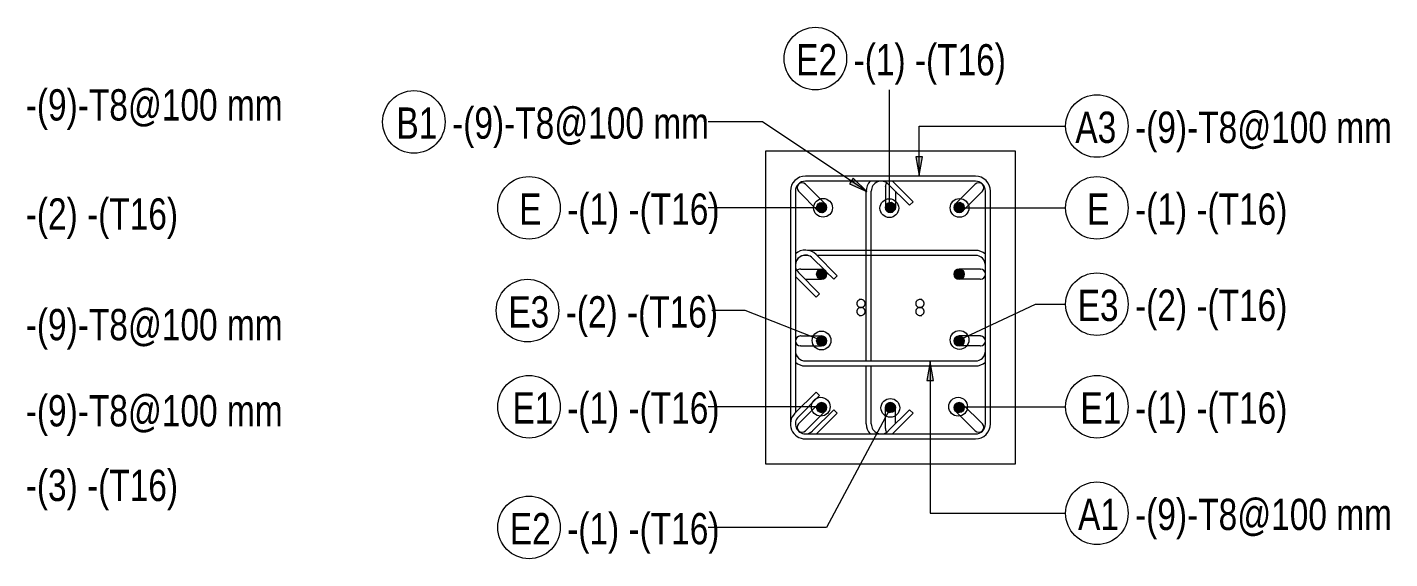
# Model space of a CAD drawing. Header units: millimetres. Extents: x -5408 to 3643, y -1561 to 6809.
# Drawn here: x 1463 to 3643, y 5960 to 6809 of the extents above; entities that cross this region are included whole.
import ezdxf

# ---------------------------------------------------------------- set-up
doc = ezdxf.new("R2010")
doc.units = ezdxf.units.MM
for name, color, linetype, lineweight in [('A-GENM', 13, 'Continuous', 18), ('S-COLS', 52, 'Continuous', 18), ('S-RBAR', 171, 'Continuous', 18), ('S-RBAR-IDEN', 171, 'Continuous', 9)]:
    doc.layers.add(name, color=color, linetype=linetype, lineweight=lineweight)
doc.styles.add('Nirmala UI Semilight_2', font='NirmalaS.ttf', dxfattribs={"width": 0.8, "height": 50})

# ---------------------------------------------------------------- blocks, each defined once
blk = doc.blocks.new('12_7Ø_ Lifting Insert_COLUMN - 12_9Ø Lifting insert-1653057-Elevation Top 2')
at = {"layer": 'A-GENM'}
for p, q in [((-3164.4, 6361.3), (-3164.5, 6361.3)), ((-3164.2, 6361.3), (-3164.3, 6361.3)), ((-3163.9, 6361.3), (-3164.1, 6361.3)), ((-3162.4, 6361.3), (-3162.6, 6361.3)), ((-3161.7, 6361.3), (-3162, 6361.3)), ((-3066.8, 6361.3), (-3067.1, 6361.3)), ((-3066.2, 6361.3), (-3066.5, 6361.3)), ((-3065.2, 6361.3), (-3065.3, 6361.3)), ((-3064.9, 6361.3), (-3065, 6361.3)), ((-3064.7, 6361.3), (-3064.8, 6361.3))]:
    blk.add_line(p, q, dxfattribs=at)
at = {"layer": 'A-GENM', "flags": 128}
for points in [[(-3164.6, 6348.6), (-3164.5, 6348.6), (-3164.4, 6348.6), (-3164.2, 6348.6), (-3163.9, 6348.6), (-3163.6, 6348.6), (-3163.1, 6348.6), (-3162.6, 6348.6), (-3162, 6348.6), (-3161.7, 6348.6)], [(-3162.9, 6361.3), (-3163.4, 6361.3), (-3163.8, 6361.3)], [(-3067.4, 6348.6), (-3066.8, 6348.6), (-3066.2, 6348.6), (-3065.8, 6348.6), (-3065.4, 6348.6), (-3065, 6348.6), (-3064.8, 6348.6), (-3064.7, 6348.6), (-3064.6, 6348.6), (-3064.6, 6348.6)]]:
    blk.add_lwpolyline(points, dxfattribs=at)
at = {"layer": 'A-GENM'}
for points, knots in [([(-3161.7, 6361.3), (-3162.5, 6361.3), (-3164, 6361.1), (-3165.7, 6360.2), (-3166.8, 6359.1), (-3167.5, 6358.2), (-3168, 6357.2), (-3168.4, 6356), (-3168.5, 6354.9), (-3168.4, 6353.9), (-3168.2, 6353.3), (-3168, 6352.6), (-3167.6, 6351.9), (-3167.3, 6351.4), (-3166.7, 6350.6), (-3165.8, 6349.8), (-3164.1, 6348.9), (-3162.7, 6348.6), (-3161.7, 6348.6)], [0, 0, 0, 0, 0.111111, 0.222222, 0.277778, 0.333333, 0.388889, 0.444444, 0.513889, 0.548611, 0.583333, 0.618056, 0.652778, 0.6875, 0.722222, 0.791667, 0.861111, 1, 1, 1, 1]), ([(-3161.7, 6348.6), (-3161, 6348.6), (-3159.5, 6348.8), (-3157.7, 6349.7), (-3156.6, 6350.8), (-3156, 6351.5), (-3155.6, 6352.2), (-3155.3, 6352.9), (-3155.1, 6353.7), (-3155, 6354.5), (-3154.9, 6355.2), (-3155, 6356), (-3155.2, 6356.6), (-3155.4, 6357.3), (-3155.8, 6358), (-3156.1, 6358.6), (-3156.6, 6359.1), (-3157.1, 6359.6), (-3157.9, 6360.2), (-3159.4, 6361), (-3160.8, 6361.3), (-3161.7, 6361.3)], [0, 0, 0, 0, 0.111111, 0.222222, 0.277778, 0.333333, 0.361111, 0.388889, 0.444444, 0.479167, 0.513889, 0.548611, 0.583333, 0.618056, 0.652778, 0.6875, 0.722222, 0.756944, 0.791667, 0.861111, 1, 1, 1, 1]), ([(-3067.4, 6361.3), (-3068.2, 6361.3), (-3069.7, 6361.1), (-3071.4, 6360.2), (-3072.5, 6359.1), (-3073.1, 6358.4), (-3073.5, 6357.7), (-3073.8, 6357), (-3074.1, 6356.2), (-3074.2, 6355.4), (-3074.2, 6354.7), (-3074.1, 6353.9), (-3074, 6353.3), (-3073.7, 6352.6), (-3073.4, 6351.9), (-3073, 6351.3), (-3072.5, 6350.8), (-3072, 6350.3), (-3071.3, 6349.7), (-3069.8, 6348.9), (-3068.4, 6348.6), (-3067.4, 6348.6)], [0, 0, 0, 0, 0.111111, 0.222222, 0.277778, 0.333333, 0.361111, 0.388889, 0.444444, 0.479167, 0.513889, 0.548611, 0.583333, 0.618056, 0.652778, 0.6875, 0.722222, 0.756944, 0.791667, 0.861111, 1, 1, 1, 1]), ([(-3067.4, 6348.6), (-3066.6, 6348.6), (-3065.1, 6348.8), (-3063.4, 6349.7), (-3062.3, 6350.8), (-3061.6, 6351.7), (-3061.1, 6352.7), (-3060.8, 6353.9), (-3060.7, 6355), (-3060.8, 6355.9), (-3060.9, 6356.6), (-3061.2, 6357.3), (-3061.5, 6358), (-3061.9, 6358.5), (-3062.5, 6359.3), (-3063.4, 6360.1), (-3065, 6361), (-3066.4, 6361.3), (-3067.4, 6361.3)], [0, 0, 0, 0, 0.111111, 0.222222, 0.277778, 0.333333, 0.388889, 0.444444, 0.513889, 0.548611, 0.583333, 0.618056, 0.652778, 0.6875, 0.722222, 0.791667, 0.861111, 1, 1, 1, 1])]:
    blk.add_open_spline(points, degree=3, knots=knots, dxfattribs=at)
blk = doc.blocks.new('12_7Ø_ Lifting Insert_COLUMN - 12_9Ø Lifting insert-1653171-Elevation Top 2')
at = {"layer": 'A-GENM'}
for p, q in [((-3164.4, 6361.3), (-3164.3, 6361.3)), ((-3164.2, 6361.3), (-3164.1, 6361.3)), ((-3163.9, 6361.3), (-3163.8, 6361.3)), ((-3162.9, 6361.3), (-3162.6, 6361.3)), ((-3162.4, 6361.3), (-3162, 6361.3)), ((-3067.4, 6361.3), (-3067.1, 6361.3)), ((-3066.8, 6361.3), (-3066.5, 6361.3)), ((-3065.2, 6361.3), (-3065, 6361.3)), ((-3064.9, 6361.3), (-3064.8, 6361.3)), ((-3064.7, 6361.3), (-3064.7, 6361.3))]:
    blk.add_line(p, q, dxfattribs=at)
at = {"layer": 'A-GENM', "flags": 128}
for points in [[(-3161.7, 6374), (-3162.4, 6374), (-3162.9, 6374), (-3163.4, 6374), (-3163.8, 6374), (-3164.1, 6374), (-3164.3, 6374), (-3164.5, 6374), (-3164.6, 6374), (-3164.6, 6374)], [(-3064.6, 6374), (-3064.6, 6374), (-3064.7, 6374), (-3064.9, 6374), (-3065.2, 6374), (-3065.6, 6374), (-3066, 6374), (-3066.5, 6374), (-3067.1, 6374), (-3067.4, 6374)], [(-3066.2, 6361.3), (-3065.8, 6361.3), (-3065.4, 6361.3)]]:
    blk.add_lwpolyline(points, dxfattribs=at)
at = {"layer": 'A-GENM'}
for points, knots in [([(-3161.7, 6374), (-3162.5, 6374), (-3164, 6373.8), (-3165.7, 6372.9), (-3166.8, 6371.8), (-3167.5, 6370.9), (-3168, 6369.9), (-3168.4, 6368.7), (-3168.5, 6367.6), (-3168.4, 6366.6), (-3168.2, 6366), (-3168, 6365.3), (-3167.6, 6364.6), (-3167.3, 6364.1), (-3166.7, 6363.3), (-3165.8, 6362.5), (-3164.1, 6361.6), (-3162.7, 6361.3), (-3161.7, 6361.3)], [0, 0, 0, 0, 0.111111, 0.222222, 0.277778, 0.333333, 0.388889, 0.444444, 0.513889, 0.548611, 0.583333, 0.618056, 0.652778, 0.6875, 0.722222, 0.791667, 0.861111, 1, 1, 1, 1]), ([(-3161.7, 6361.3), (-3161, 6361.3), (-3159.5, 6361.5), (-3157.7, 6362.4), (-3156.6, 6363.5), (-3156, 6364.2), (-3155.6, 6364.9), (-3155.3, 6365.6), (-3155.1, 6366.4), (-3155, 6367.2), (-3154.9, 6367.9), (-3155, 6368.7), (-3155.2, 6369.3), (-3155.4, 6370), (-3155.8, 6370.7), (-3156.1, 6371.3), (-3156.6, 6371.8), (-3157.1, 6372.3), (-3157.9, 6372.9), (-3159.4, 6373.7), (-3160.8, 6374), (-3161.7, 6374)], [0, 0, 0, 0, 0.111111, 0.222222, 0.277778, 0.333333, 0.361111, 0.388889, 0.444444, 0.479167, 0.513889, 0.548611, 0.583333, 0.618056, 0.652778, 0.6875, 0.722222, 0.756944, 0.791667, 0.861111, 1, 1, 1, 1]), ([(-3067.4, 6374), (-3068.2, 6374), (-3069.7, 6373.8), (-3071.4, 6372.9), (-3072.5, 6371.8), (-3073.1, 6371.1), (-3073.5, 6370.4), (-3073.8, 6369.7), (-3074.1, 6368.9), (-3074.2, 6368.1), (-3074.2, 6367.4), (-3074.1, 6366.6), (-3074, 6366), (-3073.7, 6365.3), (-3073.4, 6364.6), (-3073, 6364), (-3072.5, 6363.5), (-3072, 6363), (-3071.3, 6362.4), (-3069.8, 6361.6), (-3068.4, 6361.3), (-3067.4, 6361.3)], [0, 0, 0, 0, 0.111111, 0.222222, 0.277778, 0.333333, 0.361111, 0.388889, 0.444444, 0.479167, 0.513889, 0.548611, 0.583333, 0.618056, 0.652778, 0.6875, 0.722222, 0.756944, 0.791667, 0.861111, 1, 1, 1, 1]), ([(-3067.4, 6361.3), (-3066.6, 6361.3), (-3065.1, 6361.5), (-3063.4, 6362.4), (-3062.3, 6363.5), (-3061.6, 6364.4), (-3061.1, 6365.4), (-3060.8, 6366.6), (-3060.7, 6367.7), (-3060.8, 6368.6), (-3060.9, 6369.3), (-3061.2, 6370), (-3061.5, 6370.7), (-3061.9, 6371.2), (-3062.5, 6372), (-3063.4, 6372.8), (-3065, 6373.7), (-3066.4, 6374), (-3067.4, 6374)], [0, 0, 0, 0, 0.111111, 0.222222, 0.277778, 0.333333, 0.388889, 0.444444, 0.513889, 0.548611, 0.583333, 0.618056, 0.652778, 0.6875, 0.722222, 0.791667, 0.861111, 1, 1, 1, 1])]:
    blk.add_open_spline(points, degree=3, knots=knots, dxfattribs=at)
blk = doc.blocks.new('M_Rebar Tag_rfa MARK - DOT 1_5-794230-Elevation Top 2')
at = {"layer": 'S-RBAR-IDEN'}
blk.add_circle((-2784.3, 6202.7), 50, dxfattribs=at)
blk = doc.blocks.new('M_Rebar Tag_rfa Dimension - ARROW-793927-Elevation Top 2')
at = {"layer": 'S-RBAR-IDEN'}
blk.add_circle((-2784.3, 6651.3), 50, dxfattribs=at)

msp = doc.modelspace()

# ---------------------------------------------------------------- hatches: boundary and pattern name
at = {"layer": 'S-RBAR'}
h = msp.add_hatch(color=256, dxfattribs=at)
edge = h.paths.add_edge_path()
edge.add_arc((2734.2, 6521.2), 8, 0, 360)
for points in [[(2735.1, 6513.2), (2741, 6516.9), (2741.8, 6523.8), (2736.9, 6528.7), (2730, 6528), (2726.3, 6522.1), (2728.6, 6515.5)], [(2846, 6513.4), (2851.4, 6517.7), (2851.4, 6524.7), (2846, 6529), (2839.2, 6527.5), (2836.2, 6521.2), (2839.2, 6514.9)], [(2956.9, 6513.6), (2961.8, 6518.6), (2961, 6525.5), (2955.1, 6529.1), (2948.6, 6526.9), (2946.3, 6520.3), (2950, 6514.4)], [(2734.2, 6406.6), (2740.5, 6409.6), (2742, 6416.4), (2737.7, 6421.8), (2730.8, 6421.8), (2726.4, 6416.4), (2728, 6409.6)], [(2957.7, 6407.4), (2962, 6412.8), (2960.5, 6419.6), (2954.2, 6422.6), (2948, 6419.6), (2946.4, 6412.8), (2950.8, 6407.4)], [(2734.2, 6299.8), (2740.5, 6302.8), (2742, 6309.6), (2737.7, 6315), (2730.8, 6315), (2726.4, 6309.6), (2728, 6302.8)], [(2957.7, 6300.6), (2962, 6306), (2960.5, 6312.8), (2954.2, 6315.8), (2948, 6312.8), (2946.4, 6306), (2950.8, 6300.6)], [(2733.3, 6193.2), (2739.9, 6195.5), (2742.2, 6202.1), (2738.5, 6208), (2731.6, 6208.7), (2726.7, 6203.8), (2727.4, 6196.9)], [(2842.4, 6193.4), (2849.2, 6194.9), (2852.2, 6201.2), (2849.2, 6207.5), (2842.4, 6209), (2837, 6204.7), (2837, 6197.7), (2838.5, 6196.5)], [(2951.6, 6193.6), (2958.5, 6194.4), (2962.2, 6200.3), (2959.9, 6206.9), (2953.3, 6209.1), (2947.4, 6205.5), (2946.7, 6198.6)]]:
    msp.add_hatch(color=256, dxfattribs=at).paths.add_polyline_path(points)
h = msp.add_hatch(color=256, dxfattribs=at)
edge = h.paths.add_edge_path()
edge.add_arc((2844.2, 6521.2), 8, 0, 360)
h = msp.add_hatch(color=256, dxfattribs=at)
edge = h.paths.add_edge_path()
edge.add_arc((2954.2, 6521.2), 8, 0, 360)
h = msp.add_hatch(color=256, dxfattribs=at)
edge = h.paths.add_edge_path()
edge.add_arc((2734.2, 6414.6), 8, 0, 360)
h = msp.add_hatch(color=256, dxfattribs=at)
edge = h.paths.add_edge_path()
edge.add_arc((2954.2, 6414.6), 8, 0, 360)
h = msp.add_hatch(color=256, dxfattribs=at)
edge = h.paths.add_edge_path()
edge.add_arc((2734.2, 6307.8), 8, 0, 360)
h = msp.add_hatch(color=256, dxfattribs=at)
edge = h.paths.add_edge_path()
edge.add_arc((2954.2, 6307.8), 8, 0, 360)
h = msp.add_hatch(color=256, dxfattribs=at)
edge = h.paths.add_edge_path()
edge.add_arc((2734.2, 6201.2), 8, 0, 360)
h = msp.add_hatch(color=256, dxfattribs=at)
edge = h.paths.add_edge_path()
edge.add_arc((2844.2, 6201.2), 8, 0, 360)
h = msp.add_hatch(color=256, dxfattribs=at)
edge = h.paths.add_edge_path()
edge.add_arc((2954.2, 6201.2), 8, 0, 360)
at = {"layer": 'S-RBAR-IDEN'}
for points in [[(2890, 6572.3), (2895.3, 6602.3), (2884.7, 6602.3)], [(2806.6, 6546.7), (2784.6, 6567.8), (2778.7, 6559)], [(2907.7, 6274.4), (2902.4, 6244.4), (2913, 6244.4)]]:
    msp.add_hatch(color=256, dxfattribs=at).paths.add_polyline_path(points)

# ---------------------------------------------------------------- linework, layer by layer
at = {"layer": 'S-COLS'}
for p, q in [((3044.2, 6611.2), (2644.2, 6611.2)), ((2644.2, 6611.2), (2644.2, 6111.2)), ((3044.2, 6111.2), (3044.2, 6611.2)), ((2644.2, 6111.2), (3044.2, 6111.2))]:
    msp.add_line(p, q, dxfattribs=at)
at = {"layer": 'S-RBAR'}
for p, q in [((2980.2, 6571.2), (2708.2, 6571.2)), ((2980.2, 6563.2), (2708.2, 6563.2)), ((2847.5, 6563.2), (2880.4, 6530.2)), ((2684.2, 6547.2), (2684.2, 6175.2)), ((2692.2, 6547.2), (2692.2, 6193.1)), ((2697.6, 6546.5), (2697.2, 6546.9)), ((2697.6, 6546.5), (2728.1, 6516)), ((2708.9, 6557.8), (2708.5, 6558.2)), ((2708.9, 6557.8), (2739.4, 6527.3)), ((2805.5, 6275.8), (2805.5, 6547.2)), ((2813.5, 6275.8), (2813.5, 6547.2)), ((2836.2, 6554.6), (2836.2, 6555.2)), ((2836.2, 6554.6), (2836.2, 6521.8)), ((2840.8, 6558.5), (2874.8, 6524.6)), ((2852.2, 6547.1), (2852.2, 6521.8)), ((2979.5, 6557.8), (2949, 6527.3)), ((2990.8, 6546.5), (2960.3, 6516)), ((2979.5, 6557.8), (2980, 6558.2)), ((2990.8, 6546.5), (2991.3, 6546.9)), ((2996.2, 6175.2), (2996.2, 6547.2)), ((3004.2, 6175.2), (3004.2, 6547.2)), ((2730, 6528), (2726.3, 6522.1)), ((2726.3, 6522.1), (2728.6, 6515.5)), ((2736.9, 6528.7), (2730, 6528)), ((2741.8, 6523.8), (2736.9, 6528.7)), ((2739.4, 6527.3), (2739.9, 6526.9)), ((2741, 6516.9), (2741.8, 6523.8)), ((2839.2, 6527.5), (2836.2, 6521.2)), ((2836.2, 6521.8), (2836.2, 6521.2)), ((2836.2, 6521.2), (2839.2, 6514.9)), ((2846, 6529), (2839.2, 6527.5)), ((2851.4, 6524.7), (2846, 6529)), ((2846, 6513.4), (2851.4, 6517.7)), ((2851.4, 6517.7), (2851.4, 6524.7)), ((2852.2, 6521.8), (2852.2, 6521.2)), ((2874.8, 6524.6), (2880.4, 6530.2)), ((2948.6, 6526.9), (2946.3, 6520.3)), ((2946.3, 6520.3), (2950, 6514.4)), ((2955.1, 6529.1), (2948.6, 6526.9)), ((2949, 6527.3), (2948.6, 6526.9)), ((2961, 6525.5), (2955.1, 6529.1)), ((2956.9, 6513.6), (2961.8, 6518.6)), ((2961.8, 6518.6), (2961, 6525.5)), ((2728.1, 6516), (2728.6, 6515.5)), ((2728.6, 6515.5), (2735.1, 6513.2)), ((2735.1, 6513.2), (2741, 6516.9)), ((2839.2, 6514.9), (2846, 6513.4)), ((2950, 6514.4), (2956.9, 6513.6)), ((2960.3, 6516), (2959.9, 6515.5)), ((2980.2, 6452.6), (2711.3, 6452.6)), ((2711.3, 6444.6), (2708.2, 6444.6)), ((2738.6, 6421.2), (2719.5, 6440.3)), ((2759.1, 6412), (2725.2, 6446)), ((2980.2, 6444.6), (2726.6, 6444.6)), ((2692.2, 6410.6), (2725.2, 6377.7)), ((2696.9, 6417.3), (2730.8, 6383.3)), ((2700.8, 6422.6), (2700.2, 6422.6)), ((2700.8, 6422.6), (2733.6, 6422.6)), ((2730.8, 6421.8), (2726.4, 6416.4)), ((2726.4, 6416.4), (2728, 6409.6)), ((2728, 6409.6), (2734.2, 6406.6)), ((2737.7, 6421.8), (2730.8, 6421.8)), ((2733.6, 6422.6), (2734.2, 6422.6)), ((2734.2, 6406.6), (2740.5, 6409.6)), ((2742, 6416.4), (2737.7, 6421.8)), ((2740.5, 6409.6), (2742, 6416.4)), ((2753.5, 6406.4), (2740.9, 6419)), ((2759.1, 6412), (2753.5, 6406.4)), ((2948, 6419.6), (2946.4, 6412.8)), ((2946.4, 6412.8), (2950.8, 6407.4)), ((2954.2, 6422.6), (2948, 6419.6)), ((2954.8, 6422.6), (2954.2, 6422.6)), ((2960.5, 6419.6), (2954.2, 6422.6)), ((2987.6, 6422.6), (2954.8, 6422.6)), ((2957.7, 6407.4), (2962, 6412.8)), ((2962, 6412.8), (2960.5, 6419.6)), ((2987.6, 6422.6), (2988.2, 6422.6)), ((2707.6, 6406.6), (2733.6, 6406.6)), ((2733.6, 6406.6), (2734.2, 6406.6)), ((2950.8, 6407.4), (2957.7, 6407.4)), ((2954.8, 6406.6), (2954.2, 6406.6)), ((2987.6, 6406.6), (2954.8, 6406.6)), ((2987.6, 6406.6), (2988.2, 6406.6)), ((2725.2, 6377.7), (2730.8, 6383.3)), ((2700.8, 6315.8), (2700.2, 6315.8)), ((2700.8, 6299.8), (2700.2, 6299.8)), ((2700.8, 6315.8), (2733.6, 6315.8)), ((2700.8, 6299.8), (2733.6, 6299.8)), ((2730.8, 6315), (2726.4, 6309.6)), ((2726.4, 6309.6), (2728, 6302.8)), ((2728, 6302.8), (2734.2, 6299.8)), ((2737.7, 6315), (2730.8, 6315)), ((2733.6, 6315.8), (2734.2, 6315.8)), ((2733.6, 6299.8), (2734.2, 6299.8)), ((2734.2, 6299.8), (2740.5, 6302.8)), ((2742, 6309.6), (2737.7, 6315)), ((2740.5, 6302.8), (2742, 6309.6)), ((2948, 6312.8), (2946.4, 6306)), ((2946.4, 6306), (2950.8, 6300.6)), ((2954.2, 6315.8), (2948, 6312.8)), ((2950.8, 6300.6), (2957.7, 6300.6)), ((2954.8, 6315.8), (2954.2, 6315.8)), ((2960.5, 6312.8), (2954.2, 6315.8)), ((2954.8, 6299.8), (2954.2, 6299.8)), ((2987.6, 6315.8), (2954.8, 6315.8)), ((2987.6, 6299.8), (2954.8, 6299.8)), ((2957.7, 6300.6), (2962, 6306)), ((2962, 6306), (2960.5, 6312.8)), ((2987.6, 6315.8), (2988.2, 6315.8)), ((2987.6, 6299.8), (2988.2, 6299.8)), ((2708.2, 6275.8), (2980.2, 6275.8)), ((2708.2, 6267.8), (2980.2, 6267.8)), ((2805.5, 6175.2), (2805.5, 6267.8)), ((2813.5, 6175.2), (2813.5, 6267.8)), ((2725.2, 6226.1), (2691.3, 6192.2)), ((2730.8, 6220.5), (2696.9, 6186.5)), ((2725.2, 6226.1), (2730.8, 6220.5)), ((2697.6, 6175.9), (2728.1, 6206.4)), ((2708.9, 6164.6), (2739.4, 6195.1)), ((2719.5, 6163.9), (2753.5, 6197.8)), ((2726.2, 6159.2), (2759.1, 6192.2)), ((2731.6, 6208.7), (2726.7, 6203.8)), ((2726.7, 6203.8), (2727.4, 6196.9)), ((2727.4, 6196.9), (2733.3, 6193.2)), ((2728.1, 6206.4), (2728.6, 6206.9)), ((2738.5, 6208), (2731.6, 6208.7)), ((2733.3, 6193.2), (2739.9, 6195.5)), ((2742.2, 6202.1), (2738.5, 6208)), ((2739.4, 6195.1), (2739.9, 6195.5)), ((2739.9, 6195.5), (2742.2, 6202.1)), ((2759.1, 6192.2), (2753.5, 6197.8)), ((2836.2, 6200.6), (2836.2, 6201.2)), ((2836.2, 6167.8), (2836.2, 6200.6)), ((2842.4, 6209), (2837, 6204.7)), ((2837, 6204.7), (2837, 6197.7)), ((2837, 6197.7), (2838.5, 6196.5)), ((2838.5, 6196.5), (2842.4, 6193.4)), ((2874.8, 6197.8), (2840.8, 6163.9)), ((2849.2, 6207.5), (2842.4, 6209)), ((2842.4, 6193.4), (2849.2, 6194.9)), ((2880.4, 6192.2), (2847.5, 6159.2)), ((2852.2, 6201.2), (2849.2, 6207.5)), ((2849.2, 6194.9), (2852.2, 6201.2)), ((2852.2, 6200.6), (2852.2, 6201.2)), ((2852.2, 6175.3), (2852.2, 6200.6)), ((2874.8, 6197.8), (2880.4, 6192.2)), ((2947.4, 6205.5), (2946.7, 6198.6)), ((2946.7, 6198.6), (2951.6, 6193.6)), ((2953.3, 6209.1), (2947.4, 6205.5)), ((2949, 6195.1), (2948.6, 6195.5)), ((2979.5, 6164.6), (2949, 6195.1)), ((2951.6, 6193.6), (2958.5, 6194.4)), ((2959.9, 6206.9), (2953.3, 6209.1)), ((2958.5, 6194.4), (2962.2, 6200.3)), ((2960.3, 6206.4), (2959.9, 6206.9)), ((2962.2, 6200.3), (2959.9, 6206.9)), ((2990.8, 6175.9), (2960.3, 6206.4)), ((2697.6, 6175.9), (2697.2, 6175.5)), ((2990.8, 6175.9), (2991.3, 6175.5)), ((2708.2, 6159.2), (2980.2, 6159.2)), ((2708.2, 6151.2), (2980.2, 6151.2)), ((2708.9, 6164.6), (2708.5, 6164.1)), ((2836.2, 6167.8), (2836.2, 6167.2)), ((2979.5, 6164.6), (2980, 6164.1))]:
    msp.add_line(p, q, dxfattribs=at)
for centre in [(2734.2, 6521.2), (2844.2, 6521.2), (2954.2, 6521.2), (2734.2, 6414.6), (2954.2, 6414.6), (2734.2, 6307.8), (2954.2, 6307.8), (2734.2, 6201.2), (2844.2, 6201.2), (2954.2, 6201.2)]:
    msp.add_circle(centre, 8, dxfattribs=at)
for centre, radius, start, end in [((2708.2, 6547.2), 24, 90, 180), ((2708.2, 6547.2), 16, 90, 180), ((2829.5, 6547.2), 24, 137.9289, 180), ((2829.5, 6547.2), 16, 45, 180), ((2844.2, 6555.2), 8, 41.9484, 48.0516), ((2980.2, 6547.2), 24, 0, 90), ((2980.2, 6547.2), 16, 0, 90), ((2702.8, 6552.6), 8, 45, 225), ((2844.2, 6555.2), 8, 138.4495, 180), ((2985.6, 6552.6), 8, 315, 135), ((2734.2, 6521.2), 8, 225, 45), ((2844.2, 6521.2), 8, 180, 0), ((2954.2, 6521.2), 8, 135, 315), ((2708.2, 6429), 24, 45, 132.0711), ((2980.2, 6428.6), 24, 47.9289, 90), ((2708.2, 6429), 16, 45, 180), ((2708.2, 6428.6), 16, 90, 225), ((2980.2, 6428.6), 16, 0, 90), ((2700.2, 6414.6), 8, 90, 134.6865), ((2734.2, 6414.6), 8, 270, 90), ((2954.2, 6414.6), 8, 90, 270), ((2988.2, 6414.6), 8, 270, 90), ((2700.2, 6307.8), 8, 90, 270), ((2734.2, 6307.8), 8, 270, 90), ((2954.2, 6307.8), 8, 90, 270), ((2988.2, 6307.8), 8, 270, 90), ((2708.2, 6291.8), 16, 180, 270), ((2980.2, 6291.8), 16, 270, 0), ((2708.2, 6291.8), 24, 227.9289, 270), ((2980.2, 6291.8), 24, 270, 312.0711), ((2708.2, 6175.2), 24, 135, 270), ((2734.2, 6201.2), 8, 315, 135), ((2844.2, 6201.2), 8, 0, 180), ((2954.2, 6201.2), 8, 45, 225), ((2708.2, 6175.2), 16, 135, 270), ((2702.8, 6169.8), 8, 135, 315), ((2829.5, 6175.2), 24, 180, 222.0711), ((2829.5, 6175.2), 16, 180, 315), ((2985.6, 6169.8), 8, 225, 45), ((2980.2, 6175.2), 16, 270, 0), ((2980.2, 6175.2), 24, 270, 0), ((2708.2, 6175.2), 16, 270, 315), ((2844.2, 6167.2), 8, 180, 221.5505), ((2844.2, 6167.2), 8, 311.9484, 318.0516)]:
    msp.add_arc(centre, radius, start, end, dxfattribs=at)
at = {"layer": 'S-RBAR-IDEN'}
for p, q in [((2842.5, 6520), (2842.5, 6709.1)), ((2639.6, 6657.9), (2552.6, 6657.9)), ((2806.6, 6546.7), (2639.6, 6657.9)), ((2890, 6651.3), (3124.5, 6651.3)), ((2890, 6572.3), (2890, 6651.3)), ((2895.3, 6602.3), (2884.7, 6602.3)), ((2884.7, 6602.3), (2890, 6572.3)), ((2890, 6572.3), (2895.3, 6602.3)), ((2784.6, 6567.8), (2778.7, 6559)), ((2806.6, 6546.7), (2784.6, 6567.8)), ((2778.7, 6559), (2806.6, 6546.7)), ((2736.4, 6520.6), (2552.6, 6520.6)), ((2954.8, 6520.4), (3124.5, 6520.4)), ((2954.8, 6309.4), (3076.4, 6366.6)), ((3076.4, 6366.6), (3124.5, 6366.6)), ((2611.8, 6356.3), (2558.6, 6356.3)), ((2734, 6308.5), (2611.8, 6356.3)), ((2907.7, 6274.4), (2902.4, 6244.4)), ((2913, 6244.4), (2907.7, 6274.4)), ((2907.7, 6274.4), (2907.7, 6032.5)), ((2902.4, 6244.4), (2913, 6244.4)), ((2732.7, 6202.7), (2552.6, 6202.7)), ((2844.1, 6200.8), (2742.1, 6009.8)), ((2952.5, 6202.7), (3124.5, 6202.7)), ((2907.7, 6032.5), (3124.5, 6032.5)), ((2742.1, 6009.8), (2552.6, 6009.8))]:
    msp.add_line(p, q, dxfattribs=at)
for centre in [(2736.4, 6520.6), (2842.5, 6520), (2954.8, 6520.4), (2734, 6308.5), (2954.8, 6309.4), (2732.7, 6202.7), (2844.1, 6200.8), (2952.5, 6202.7)]:
    msp.add_circle(centre, 15, dxfattribs=at)

# ---------------------------------------------------------------- block references
at = {"layer": 'A-GENM'}
for name in ['12_7Ø_ Lifting Insert_COLUMN - 12_9Ø Lifting insert-1653171-Elevation Top 2', '12_7Ø_ Lifting Insert_COLUMN - 12_9Ø Lifting insert-1653057-Elevation Top 2']:
    msp.add_blockref(name, (5958.8, 0), dxfattribs=at)
at = {"layer": 'S-RBAR-IDEN'}
for name, p in [('M_Rebar Tag_rfa MARK - DOT 1_5-794230-Elevation Top 2', (5508.5, 556.4)), ('M_Rebar Tag_rfa Dimension - ARROW-793927-Elevation Top 2', (4866.1, 6.6)), ('M_Rebar Tag_rfa Dimension - ARROW-793927-Elevation Top 2', (5958.8, 0)), ('M_Rebar Tag_rfa MARK - DOT 1_5-794230-Elevation Top 2', (5050.3, 317.9)), ('M_Rebar Tag_rfa MARK - DOT 1_5-794230-Elevation Top 2', (5958.8, 317.8)), ('M_Rebar Tag_rfa MARK - DOT 1_5-794230-Elevation Top 2', (5958.8, 163.9)), ('M_Rebar Tag_rfa MARK - DOT 1_5-794230-Elevation Top 2', (5047.9, 153.6)), ('M_Rebar Tag_rfa MARK - DOT 1_5-794230-Elevation Top 2', (5050.3, 0)), ('M_Rebar Tag_rfa MARK - DOT 1_5-794230-Elevation Top 2', (5958.8, 0)), ('M_Rebar Tag_rfa Dimension - ARROW-793927-Elevation Top 2', (5958.8, -618.8)), ('M_Rebar Tag_rfa MARK - DOT 1_5-794230-Elevation Top 2', (5050.3, -192.9))]:
    msp.add_blockref(name, p, dxfattribs=at)

# ---------------------------------------------------------------- texts
at = {"layer": 'S-RBAR-IDEN', "char_height": 50, "attachment_point": 1, "style": 'Nirmala UI Semilight_2'}
for s, insert, width in [('E2', (2693.5, 6782.2), 70.548), ('-(1) -(T16)', (2785.3, 6782.2), 271.932), ('-(9)-T8@100 mm', (1460.9, 6710.1), 495.122), ('B1', (2053.9, 6681), 64.135), ('-(9)-T8@100 mm', (2143, 6681), 495.122), ('A3', (3140.1, 6674.3), 79.527), ('-(9)-T8@100 mm', (3235.6, 6674.3), 495.122), ('E', (2250.2, 6543.6), 34.633), ('-(1) -(T16)', (2327.1, 6543.6), 271.932), ('E', (3158.7, 6543.5), 34.633), ('-(1) -(T16)', (3235.6, 6543.5), 271.932), ('-(2) -(T16)', (1460.9, 6535.8), 282.194), ('E3', (3143.8, 6389.6), 70.548), ('-(2) -(T16)', (3235.6, 6389.6), 282.194), ('E3', (2232.9, 6379.3), 70.548), ('-(2) -(T16)', (2324.7, 6379.3), 282.194), ('-(9)-T8@100 mm', (1460.9, 6358.9), 495.122), ('-(9)-T8@100 mm', (1460.9, 6221.2), 495.122), ('E1', (2239.5, 6225.7), 60.287), ('-(1) -(T16)', (2327.1, 6225.7), 271.932), ('E1', (3148, 6225.7), 60.287), ('-(1) -(T16)', (3235.6, 6225.7), 271.932), ('-(3) -(T16)', (1460.9, 6102), 282.194), ('A1', (3144.4, 6055.6), 69.266), ('-(9)-T8@100 mm', (3235.6, 6055.6), 495.122), ('E2', (2235.3, 6032.8), 70.548), ('-(1) -(T16)', (2327.1, 6032.8), 271.932)]:
    msp.add_mtext(s, dxfattribs=dict(at, insert=insert, width=width))

doc.saveas('drawing.dxf')
